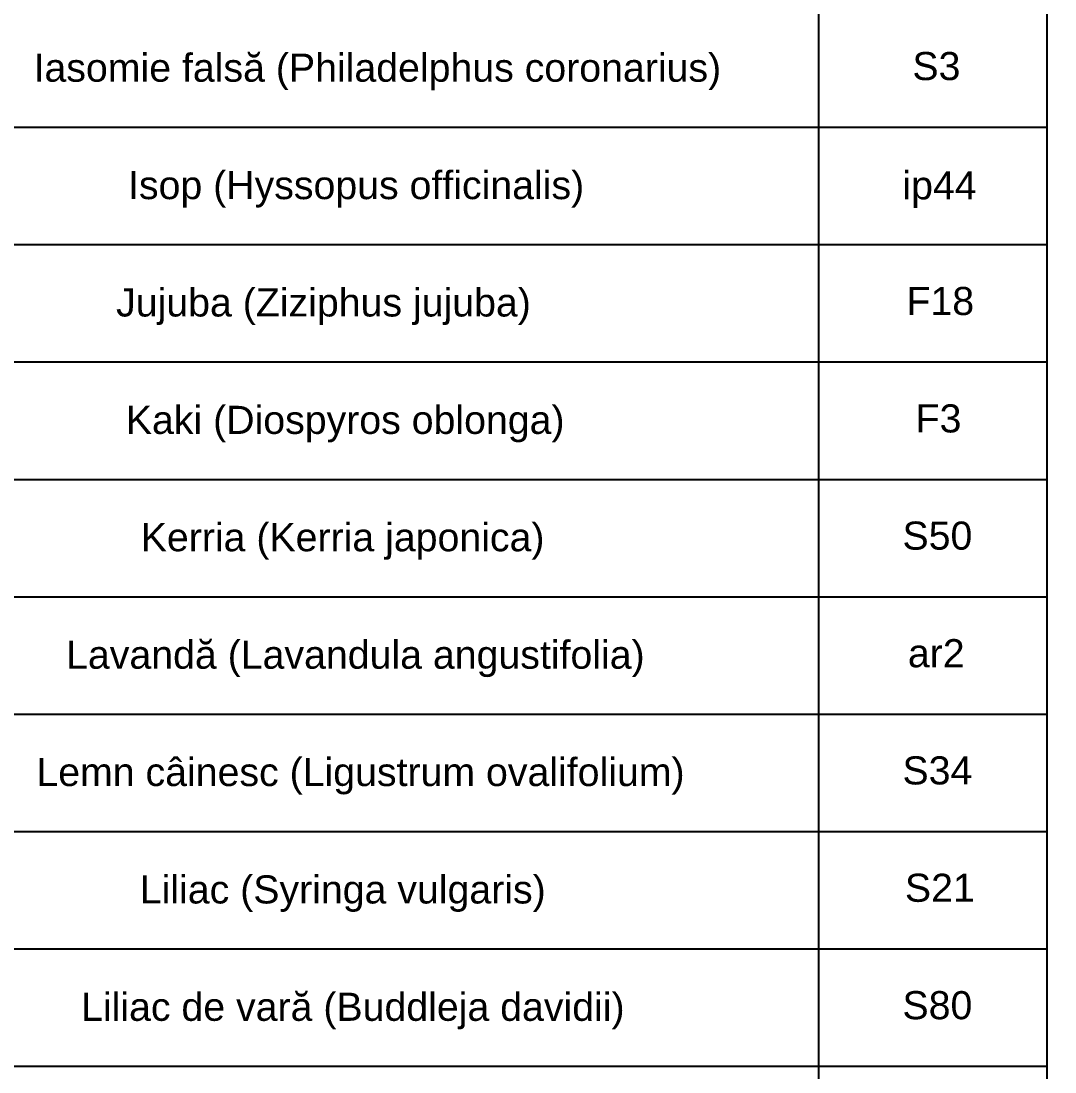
# Model space of a CAD drawing. Header units: millimetres. Extents: x 0 to 135, y -17 to 120.
# Drawn here: x 7.62 to 21.16, y 66.45 to 80.21 of the extents above; entities that cross this region are included whole.
import ezdxf

# ---------------------------------------------------------------- set-up
doc = ezdxf.new("R2010")
doc.units = ezdxf.units.MM
doc.layers.add('Plan View', color=7, linetype='Continuous')
doc.layers.add('Plant Legend', color=7, linetype='Continuous')
picture_1 = doc.add_image_def('image1.jpg', size_in_pixel=(8192, 8192))

# ---------------------------------------------------------------- blocks, each defined once
blk = doc.blocks.new('1')
at = {"flags": 1}
for tag in ['Export Name', 'Export Layer']:
    blk.add_attdef(tag, (0, 0), '', height=0.0254, dxfattribs=at)
at = {"layer": 'Plan View'}
image = blk.add_image(picture_1, insert=(0, 0), size_in_units=(120, 120), dxfattribs=dict(at, fade=50))
image.dxf.flags = 7
blk = doc.blocks.new('422')
at = {"layer": 'Plant Legend'}
blk.add_lwpolyline([(0.458, 119.298), (21.053, 119.298), (21.053, 6.559), (0.458, 6.559)], close=True, dxfattribs=at)
for points in [[(18.065, 118.087), (18.065, 6.559)], [(0.458, 78.822), (21.053, 78.822)], [(0.458, 77.284), (21.053, 77.284)], [(0.458, 75.747), (21.053, 75.747)], [(0.458, 74.209), (21.053, 74.209)], [(0.458, 72.672), (21.053, 72.672)], [(0.458, 71.134), (21.053, 71.134)], [(0.458, 69.597), (21.053, 69.597)], [(0.458, 68.059), (21.053, 68.059)], [(0.458, 66.522), (21.053, 66.522)]]:
    blk.add_lwpolyline(points, dxfattribs=at)
at = {"flags": 1}
for tag in ['Export Name', 'Export Layer']:
    blk.add_attdef(tag, (0, 0), '', height=0.0254, dxfattribs=at)
at = {"layer": 'Plant Legend', "char_height": 0.36812, "attachment_point": 1}
for s, insert in [('\\fArial|b0|i0;Iasomie falsă (Philadelphus coronarius)', (7.787, 79.785)), ('\\fArial|b0|i0;S3', (19.294, 79.806)), ('\\fArial|b0|i0;Isop (Hyssopus officinalis)', (9.024, 78.247)), ('\\fArial|b0|i0;ip44', (19.163, 78.244)), ('\\fArial|b0|i0;Jujuba (Ziziphus jujuba)', (8.868, 76.71)), ('\\fArial|b0|i0;F18', (19.216, 76.729)), ('\\fArial|b0|i0;Kaki (Diospyros oblonga)', (8.995, 75.172)), ('\\fArial|b0|i0;F3', (19.336, 75.191)), ('\\fArial|b0|i0;Kerria (Kerria japonica)', (9.19, 73.635)), ('\\fArial|b0|i0;S50', (19.164, 73.656)), ('\\fArial|b0|i0;Lavandă (Lavandula angustifolia)', (8.213, 72.097)), ('\\fArial|b0|i0;ar2', (19.235, 72.116)), ('\\fArial|b0|i0;Lemn câinesc (Ligustrum ovalifolium)', (7.824, 70.56)), ('\\fArial|b0|i0;S34', (19.164, 70.581)), ('\\fArial|b0|i0;Liliac (Syringa vulgaris)', (9.178, 69.022)), ('\\fArial|b0|i0;S21', (19.196, 69.044)), ('\\fArial|b0|i0;Liliac de vară (Buddleja davidii)', (8.409, 67.485)), ('\\fArial|b0|i0;S80', (19.164, 67.506))]:
    blk.add_mtext(s, dxfattribs=dict(at, insert=insert))

msp = doc.modelspace()

# ---------------------------------------------------------------- block references
at = {"layer": 'Plan View', "color": 7}
msp.add_blockref('1', (0, 0), dxfattribs=at)
at = {"layer": 'Plant Legend', "color": 7}
msp.add_blockref('422', (0, 0), dxfattribs=at)

doc.saveas('drawing.dxf')
